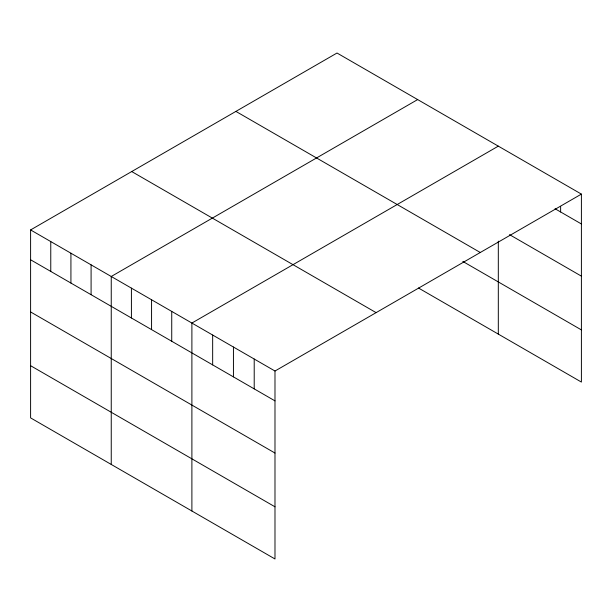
<?xml version="1.0" encoding="UTF-8"?>
<svg xmlns="http://www.w3.org/2000/svg" width="612" height="612" viewBox="0 0 612 612"><rect width="100%" height="100%" fill="white"/><g stroke="black" fill="none" stroke-linecap="round" stroke-linejoin="round"><path stroke-width="0.92" d="M30.6 229.928L274.987 371.025L274.987 558.978L30.6 417.889L30.6 229.928L337.013 53.022L581.4 194.111L581.4 382.072L418.47 288.007M417.659 99.58L111.246 276.486L111.246 464.447M498.313 146.146L191.893 323.052L191.893 511.005M274.987 371.025L581.4 194.111M555.038 208.746L581.4 223.961M509.498 234.625L581.4 276.142M235.895 111.399L480.282 252.496M462.825 261.439L581.4 329.899M131.718 171.551L376.105 312.64M30.6 259.779L274.987 400.875M30.6 311.952L274.987 453.048M30.6 365.708L274.987 506.805M560.63 206.374L560.63 211.974M498.313 241.143L498.313 334.098M254.21 359.03L254.21 388.88M233.44 347.035L233.44 376.885M212.662 335.047L212.662 364.89M171.735 311.409L171.735 341.259M151.569 299.773L151.569 329.623M131.412 288.13L131.412 317.98M91.089 264.851L91.089 294.701M70.923 253.207L70.923 283.058M50.765 241.572L50.765 271.422"/></g></svg>
